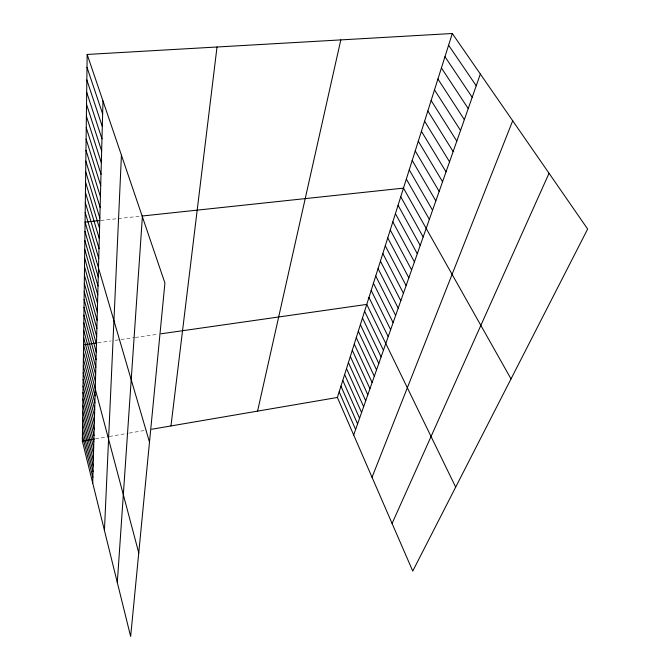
<?xml version="1.0" encoding="UTF-8"?>
<svg xmlns="http://www.w3.org/2000/svg" width="670" height="670" viewBox="0 0 670 670"><rect width="100%" height="100%" fill="white"/><g stroke="black" fill="none" stroke-linecap="round" stroke-linejoin="round"><path stroke-width="0.5" stroke-dasharray="3.35 2.51" d="M95.441 438.867L108.431 436.647M109.428 436.48L128.23 433.264M129.209 433.088L146.814 430.081M97.904 342.805L111.12 340.921M115.173 340.343L134.268 337.613M135.265 337.471L158.087 334.213M100.852 220.43L141.027 216.134"/><path stroke-width="1" d="M87.159 54.454L164.921 283.016L130.65 636.5L82.351 441.111L87.159 54.454L452.292 33.5L587.649 229.048L412.753 571.083L337.387 397.469L452.292 33.5M92.72 483.053L102.987 100.986M104.436 530.456L121.429 155.18M117.309 582.523L142.383 216.762M170.967 425.944L217.013 47.001M257.565 411.129L340.804 39.898M353.693 435.031L480.348 74.027M372.034 477.291L512.692 120.767M392.084 523.463L549.04 173.27M82.351 441.111L94.437 439.043M151.68 429.244L337.387 397.469M96.882 342.956L83.549 344.857L138.757 552.859M161.043 333.786L366.766 304.406L455.684 487.123M99.872 220.53L85.073 222.113L149.494 442.133M142.065 216.025L403.474 188.128L511.017 378.918M448.599 45.217L476.228 85.777M444.972 56.699L472.182 97.292M441.413 67.972L468.221 108.573M437.92 79.026L464.344 119.637M434.495 89.872L460.541 130.483M431.137 100.517L456.806 141.127M427.837 110.969L453.146 151.562M424.596 121.228L449.553 161.805M421.413 131.303L446.027 171.855M418.289 141.194L442.569 181.712M415.224 150.917L439.168 191.394M412.209 160.465L435.835 200.899M409.244 169.845L432.56 210.238M406.338 179.066L429.344 219.4M400.744 196.771L423.172 236.996M398.064 205.28L420.207 245.438M395.417 213.646L417.293 253.746M392.821 221.879L414.428 261.911M390.267 229.978L411.615 269.935M387.746 237.951L408.842 277.841M385.267 245.806L406.112 285.604M382.83 253.528L403.432 293.251M380.426 261.132L400.794 300.78M378.064 268.62L398.198 308.183M375.736 275.998L395.635 315.47M373.441 283.259L393.123 322.647M371.18 290.42L390.644 329.707M368.961 297.463L388.198 336.667M364.606 311.248L383.433 350.259M362.478 317.99L381.104 356.909M360.376 324.64L378.801 363.45M358.316 331.189L376.54 369.899M356.272 337.638L374.312 376.255M354.262 344.003L372.118 382.52M352.286 350.284L369.949 388.692M350.335 356.465L367.813 394.772M348.408 362.571L365.711 400.769M346.507 368.584L363.634 406.682M344.631 374.522L361.591 412.511M342.78 380.376L359.572 418.256M340.963 386.154L357.587 423.926M339.162 391.85L355.628 429.52M86.999 67.335L102.644 113.892M86.84 79.939L102.301 126.504M86.69 92.276L101.974 138.832M86.539 104.352L101.647 150.892M86.388 116.178L101.329 162.693M86.246 127.752L101.019 174.242M86.103 139.092L100.718 185.54M85.969 150.206L100.416 196.603M85.835 161.102L100.132 207.432M85.701 171.771L99.847 218.043M85.567 182.232L99.562 228.436M85.442 192.491L99.294 238.621M85.316 202.558L99.026 248.595M85.199 212.423L98.758 258.377M84.964 231.334L98.255 277.095M84.847 240.396L98.013 286.057M84.738 249.29L97.778 294.842M84.629 258.025L97.544 303.477M84.52 266.618L97.318 311.952M84.42 275.052L97.1 320.277M84.311 283.343L96.874 328.451M84.211 291.492L96.664 336.474M84.11 299.507L96.447 344.363M84.018 307.379L96.237 352.118M83.918 315.126L96.036 359.74M83.825 322.747L95.835 367.227M83.733 330.235L95.634 374.589M83.641 337.605L95.441 381.825M83.465 351.993L95.065 395.937M83.373 359.019L94.88 402.821M83.289 365.929L94.696 409.596M83.206 372.729L94.52 416.263M83.122 379.429L94.344 422.82M83.038 386.021L94.168 429.269M82.954 392.519L93.993 435.626M82.879 398.918L93.825 441.873M82.804 405.216L93.666 448.029M82.72 411.422L93.499 454.093M82.645 417.536L93.339 460.056M82.569 423.557L93.18 465.935M82.502 429.495L93.029 471.73M82.427 435.341L92.87 477.434"/></g></svg>
